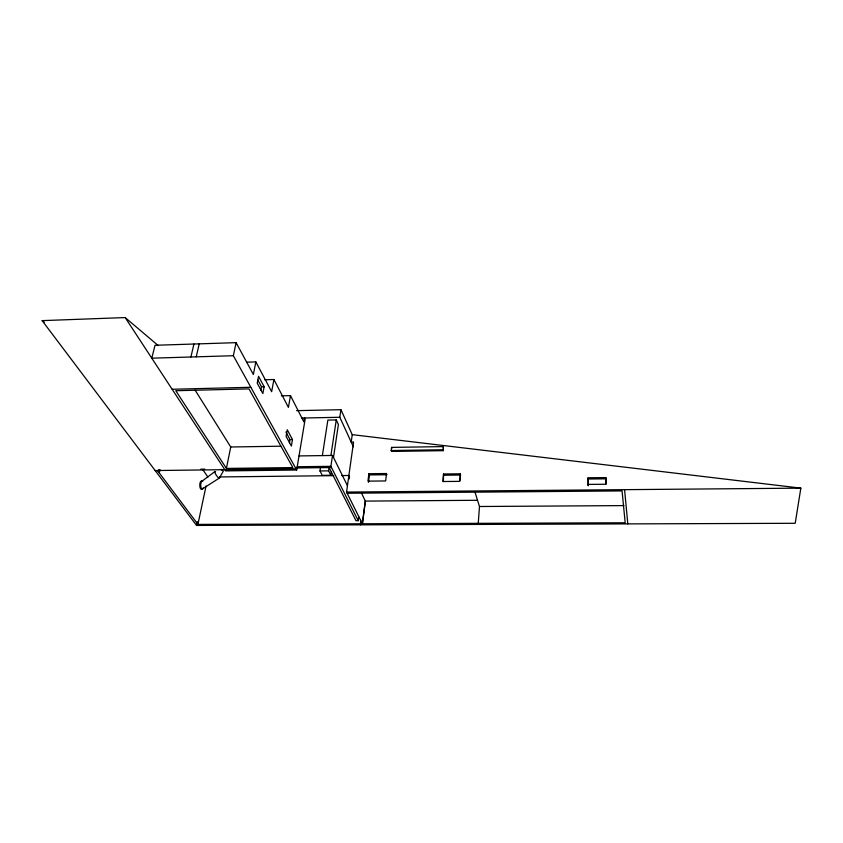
<?xml version="1.0" encoding="UTF-8"?>
<svg xmlns="http://www.w3.org/2000/svg" width="843" height="843" viewBox="0 0 843 843"><rect width="100%" height="100%" fill="white"/><g stroke="black" fill="none" stroke-linecap="round" stroke-linejoin="round"><path stroke-width="1.26" d="M605.938 484.377L605.854 477.591L588.151 477.77L588.203 485.642L588.151 477.77M605.854 477.591L605.78 484.24L588.024 484.409M478.244 523.334L479.477 506.506L474.925 491.912M460.341 473.808L459.709 481.364L442.849 481.532L443.544 473.998L460.341 473.808L460.32 480.067M443.397 481.49L443.544 473.998M443.344 450.668L443.334 446.6L391.563 447.401L391.184 450.531L391.552 451.437L443.344 450.668L443.334 446.6M362.374 523.766L365.325 501.1L361.457 493.007M365.388 500.805L362.395 523.798L346.557 492.07L353.565 442.038L351.194 442.069L352.237 434.651L340.941 409.698L296.567 410.657M368.897 473.724L367.938 481.132L385.641 480.942L386.537 473.524L368.897 473.724L369.445 474.925L368.486 482.322M360.572 519.973L360.593 524.852M320.488 467.686L319.982 470.963L322.268 475.347L330.825 475.252L328.591 470.868L329.086 467.58L355.999 520.7L358.243 520.689L358.749 516.822M349.139 478.972L349.508 476.379M330.825 475.252L331.32 471.975M333.501 457.37L338.401 424.503L336.262 419.919L327.864 420.088L322.363 455.568M353.375 446.822L339.813 417.274L340.941 409.698M330.92 455.452L336.262 419.919M358.243 520.689L330.888 466.327L332.511 455.452L299.023 455.926M352.237 434.651L800.85 488.139L795.202 523.292L196.556 525.431L42.15 320.635L125.175 317.569L158.284 345.619M125.175 317.569L225.597 470.889L296.673 470.025L305.134 419.256L304.492 417.991L303.849 421.848L290.487 395.62L281.341 395.841M292.479 439.509L291.362 446.042L286.104 436.379L287.263 429.793L292.479 439.509L290.003 439.551L285.914 431.995M289.434 442.817L290.003 439.551M290.487 395.62L288.411 407.39L273.922 379.519L264.786 379.761M273.922 379.519L271.657 391.689L255.851 361.91L246.693 362.174M264.154 386.737L262.847 393.555L257.22 383.186L258.559 376.326L264.154 386.737L261.509 386.811L257.758 379.866M260.856 390.214L261.509 386.811M255.851 361.91L253.364 374.503L236.103 342.658L155.049 345.282L151.782 358.18L233.353 355.714L296.673 470.025M226.409 468.423L175.787 390.72L248.98 388.897L292.848 467.58L226.409 468.423L230.74 446.99L195.144 390.183M196.556 525.431L197.357 521.648M206.061 485.926L197.915 524.409L625.19 522.776L622.06 490.921L347.147 493.25M233.353 355.714L236.103 342.658M196.24 356.842L199.233 343.849M190.918 357L193.932 344.028M159.285 472.891L160.044 469.688M158.853 469.572L158.4 471.701M220.992 469.319L223.3 471.174L219.338 478.065L202.489 488.898M201.983 481.205L214.923 471.553M172.13 389.266L250.835 387.274M301.857 418.044L339.813 417.274M230.74 446.99L280.719 446.2M391.184 450.531L443.039 449.751M297.221 466.748L330.888 466.327M200.813 469.172L204.754 469.129M296.82 467.981L331.499 467.549M155.175 470.542L295.998 468.803M319.982 470.963L328.591 470.868M369.445 474.925L387.063 474.735M207.926 477.075L202.71 469.53M219.717 476.938L333.691 475.663M341.552 475.568L349.413 475.484M443.976 475.22L460.742 475.031M588.33 479.014L606.001 478.835M346.557 492.07L800.85 488.139M365.325 501.1L477.338 500.289M479.477 506.506L623.904 505.6M42.15 320.635L44.258 322.174M157.462 470.52L198.727 525.431M332.511 455.452L347.506 485.831M391.563 447.401L391.932 448.307M624.579 489.657L627.814 523.893M202.204 488.666A4.131 1.581 -89.6 0 1 200.181 487.918A4.131 1.581 -89.6 0 1 200.149 482.596A4.131 1.581 -89.6 0 1 202.151 481.511M219.391 477.328A3.941 0.917 56.2 0 1 218.01 477.37A3.941 0.917 56.2 0 1 215.165 473.176A3.941 0.917 56.2 0 1 215.576 471.701M203.195 487.971A3.93 1.496 -89.1 0 1 201.266 488.139A3.93 1.496 -89.1 0 1 200.94 483.197A3.93 1.496 -89.1 0 1 202.752 481.321"/></g></svg>
